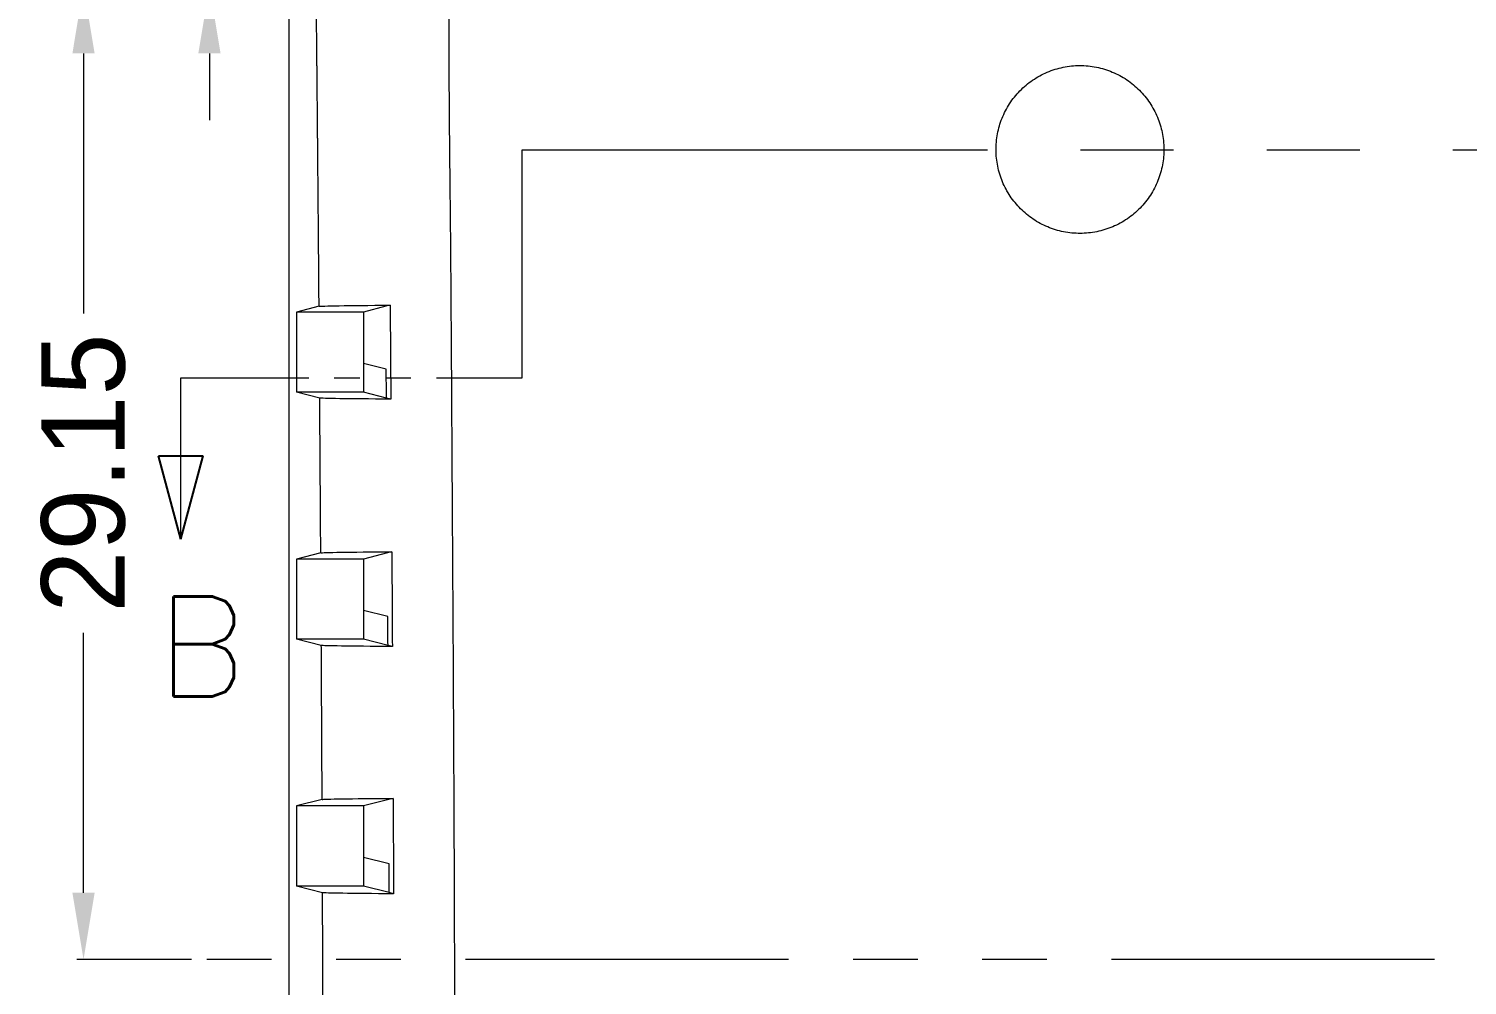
# Model space of a CAD drawing. Extents: x -222 to 335, y 201 to 414.
# Drawn here: x 251.49 to 294.59, y 308.93 to 337.59 of the extents above; entities that cross this region are included whole.
import ezdxf

# ---------------------------------------------------------------- set-up
doc = ezdxf.new("R2010")
doc.units = 0
doc.header["$MEASUREMENT"] = 0
doc.linetypes.add('PHANTOM', pattern=[2.5, 1.25, -0.25, 0.25, -0.25, 0.25, -0.25])
doc.layers.add('10', color=7, linetype='Continuous')
doc.layers.add('TOP', color=7, linetype='Continuous')
doc.styles.add('blockfont', font='simplex.shx', dxfattribs={"bigfont": 'bigfont'})
doc.dimstyles.get("Standard").update_dxf_attribs({"dimtxt": 0.18, "dimasz": 0.18, "dimexe": 0.18, "dimexo": 0.0625, "dimgap": 0.09, "dimtad": 0, "dimtih": 1, "dimtoh": 1, "dimdec": 4, "dimzin": 0, "dimdsep": 46, "dimtxsty": 'Standard', "dimcen": 0.09, "dimadec": 0, "dimazin": 0, "dimtfac": 1, "dimtdec": 4, "dimtofl": 0, "dimtmove": 0, "dimatfit": 3, "dimfxl": 0, "dimtolj": 1, "dimtzin": 0, "dimarcsym": 0})

# ---------------------------------------------------------------- blocks, each defined once
blk = doc.blocks.new('ASSORTED_DRAFT4')
at = {"color": 13}
for p, q in [((244.829, 319.129, 244.829), (244.159, 321.629)), ((244.159, 321.629), (245.499, 321.629)), ((244.829, 319.129, 244.829), (245.499, 321.629))]:
    blk.add_line(p, q, dxfattribs=at)
blk = doc.blocks.new('*D14')
at = {"color": 4, "linetype": 'Continuous', "lineweight": 9}
for p, q in [((267.789, 338.848), (252.927, 338.848)), ((253.127, 336.848), (253.127, 329.057)), ((253.127, 311.698), (253.127, 319.49)), ((256.358, 309.698), (252.927, 309.698))]:
    blk.add_line(p, q, dxfattribs=at)
for points in [[(252.794, 336.848), (253.46, 336.848), (253.127, 338.848)], [(252.794, 311.698), (253.46, 311.698), (253.127, 309.698)]]:
    blk.add_solid(points, dxfattribs=at)
at = {"layer": 'Defpoints', "color": 0, "linetype": 'Continuous', "lineweight": 9}
for p in [(253.127, 338.848), (267.989, 338.848), (256.558, 309.698)]:
    blk.add_point(p, dxfattribs=at)
at = {"color": 3, "linetype": 'Continuous', "lineweight": 9, "insert": (253.127, 324.273), "char_height": 2.5, "attachment_point": 5, "rotation": 90}
blk.add_mtext('\\A1;29.15', dxfattribs=at)
blk = doc.blocks.new('*D15')
at = {"color": 4, "linetype": 'Continuous', "lineweight": 9}
for p, q in [((256.9, 342.948), (256.9, 344.948)), ((267.789, 340.948), (256.7, 340.948)), ((267.789, 338.848), (256.7, 338.848)), ((256.9, 336.848), (256.9, 334.848))]:
    blk.add_line(p, q, dxfattribs=at)
for points in [[(256.567, 342.948), (257.234, 342.948), (256.9, 340.948)], [(256.567, 336.848), (257.234, 336.848), (256.9, 338.848)]]:
    blk.add_solid(points, dxfattribs=at)
at = {"layer": 'Defpoints', "color": 0, "linetype": 'Continuous', "lineweight": 9}
for p in [(256.9, 340.948), (267.989, 340.948), (267.989, 338.848)]:
    blk.add_point(p, dxfattribs=at)
at = {"color": 3, "linetype": 'Continuous', "lineweight": 9, "insert": (256.9, 348.273), "char_height": 2.5, "attachment_point": 5, "rotation": 90}
blk.add_mtext('\\A1;2.10', dxfattribs=at)

msp = doc.modelspace()

# ---------------------------------------------------------------- linework, layer by layer
at = {"layer": '10', "color": 7, "linetype": 'Continuous', "lineweight": 9}
for p, q in [((259.289, 263.433), (259.289, 352.337)), ((262.315, 329.303), (262.184, 329.27)), ((260.185, 329.27), (259.511, 329.098)), ((259.511, 329.098), (259.511, 326.698)), ((261.513, 329.098), (259.511, 329.098)), ((262.184, 329.27), (261.513, 329.098)), ((261.513, 329.098), (261.513, 327.559)), ((262.198, 327.384), (261.513, 327.559)), ((261.513, 327.559), (261.513, 326.698)), ((260.205, 326.521), (259.511, 326.698)), ((261.513, 326.698), (259.511, 326.698)), ((262.204, 326.522), (261.513, 326.698)), ((262.335, 326.489), (262.204, 326.522)), ((260.236, 321.883), (259.511, 321.698)), ((261.513, 321.698), (259.511, 321.698)), ((259.511, 321.698), (259.511, 319.298)), ((262.235, 321.883), (261.513, 321.698)), ((261.513, 321.698), (261.513, 320.159)), ((262.365, 321.916), (262.235, 321.883)), ((262.246, 319.972), (261.513, 320.159)), ((261.513, 320.159), (261.513, 319.298)), ((260.253, 319.109), (259.511, 319.298)), ((261.513, 319.298), (259.511, 319.298)), ((262.251, 319.11), (261.513, 319.298)), ((262.381, 319.077), (262.251, 319.11)), ((260.277, 314.494), (259.511, 314.298)), ((261.513, 314.298), (259.511, 314.298)), ((259.511, 314.298), (259.511, 311.898)), ((262.276, 314.493), (261.513, 314.298)), ((261.513, 314.298), (261.513, 312.759)), ((262.404, 314.526), (262.276, 314.493)), ((262.285, 312.562), (261.513, 312.759)), ((261.513, 312.759), (261.513, 311.898)), ((260.289, 311.7), (259.511, 311.898)), ((261.513, 311.898), (259.511, 311.898)), ((262.288, 311.701), (261.513, 311.898)), ((262.417, 311.668), (262.288, 311.701))]:
    msp.add_line(p, q, dxfattribs=at)
at = {"layer": '10', "color": 1, "linetype": 'PHANTOM', "lineweight": 9, "ltscale": 11.153909}
msp.add_line((266.272, 333.959), (332.536, 333.959), dxfattribs=at)
at = {"layer": '10', "color": 1, "linetype": 'Continuous', "lineweight": 9}
for p, q in [((266.272, 327.129), (266.272, 333.959)), ((256.047, 322.291), (256.047, 327.129))]:
    msp.add_line(p, q, dxfattribs=at)
at = {"layer": '10', "color": 1, "linetype": 'PHANTOM', "lineweight": 9, "ltscale": 3.063217}
msp.add_line((256.047, 327.129), (266.272, 327.129), dxfattribs=at)
at = {"layer": '10', "color": 1, "linetype": 'PHANTOM', "lineweight": 9, "ltscale": 7.743802}
msp.add_line((332.329, 309.698), (256.558, 309.698), dxfattribs=at)
at = {"layer": '10', "color": 7, "linetype": 'Continuous', "lineweight": 9}
for points, degree, knots in [([(265.041, 266.788), (265.036, 267.16), (265.021, 268.208), (264.949, 270.244), (264.878, 273.193), (264.772, 277.067), (264.652, 281.864), (264.519, 287.585), (264.39, 294.224), (264.262, 303.293), (264.245, 313.613), (264.177, 323.985), (264.133, 331.767), (264.065, 337.01), (264.104, 339.662), (264.118, 340.579)], 3, [0, 0, 0, 0, 0.015134, 0.042573, 0.082375, 0.134523, 0.199001, 0.275803, 0.364929, 0.466248, 0.641263, 0.782204, 0.889023, 0.96164, 1, 1, 1, 1]), ([(260.185, 329.27), (260.175, 330.62), (260.164, 331.955), (260.152, 333.33), (260.141, 334.525), (260.13, 335.841), (260.118, 336.978), (260.106, 338.215), (260.094, 339.307)], 2, [0, 0, 0, 0.25, 0.25, 0.5, 0.5, 0.75, 0.75, 1, 1, 1]), ([(280.47, 333.948), (280.472, 333.785), (280.489, 333.624), (280.537, 333.387), (280.557, 333.308), (280.605, 333.153), (280.633, 333.076), (280.727, 332.85), (280.804, 332.708), (280.939, 332.505), (280.987, 332.44), (281.092, 332.313), (281.147, 332.251), (281.32, 332.078), (281.446, 331.974), (281.651, 331.836), (281.722, 331.793), (281.869, 331.715), (281.943, 331.679), (282.172, 331.584), (282.33, 331.536), (282.576, 331.487), (282.659, 331.475), (282.825, 331.459), (282.991, 331.451), (283.157, 331.459), (283.324, 331.476), (283.407, 331.489), (283.654, 331.54), (283.813, 331.589), (284.043, 331.687), (284.119, 331.723), (284.266, 331.804), (284.337, 331.848), (284.542, 331.988), (284.669, 332.095), (284.843, 332.274), (284.899, 332.336), (285.001, 332.465), (285.097, 332.598), (285.18, 332.74), (285.256, 332.886), (285.29, 332.962), (285.381, 333.19), (285.426, 333.346), (285.486, 333.666), (285.501, 333.831), (285.498, 334.154), (285.481, 334.315), (285.432, 334.554), (285.412, 334.633), (285.364, 334.788), (285.336, 334.865), (285.243, 335.088), (285.167, 335.231), (284.984, 335.504), (284.881, 335.63), (284.709, 335.803), (284.649, 335.858), (284.522, 335.962), (284.455, 336.012), (284.25, 336.15), (284.105, 336.228), (283.877, 336.323), (283.799, 336.351), (283.639, 336.4), (283.558, 336.42), (283.313, 336.469), (283.148, 336.485), (282.897, 336.485), (282.813, 336.481), (282.646, 336.464), (282.481, 336.438), (282.32, 336.397), (282.161, 336.348), (282.082, 336.319), (281.849, 336.22), (281.704, 336.141), (281.498, 336), (281.432, 335.95), (281.304, 335.843), (281.243, 335.786), (281.07, 335.608), (280.967, 335.48), (280.832, 335.273), (280.79, 335.201), (280.715, 335.055), (280.681, 334.981), (280.59, 334.754), (280.544, 334.597), (280.483, 334.275), (280.469, 334.112), (280.47, 333.948)], 3, [0, 0, 0, 0, 0.03125, 0.03125, 0.046875, 0.046875, 0.0625, 0.0625, 0.09375, 0.09375, 0.109375, 0.109375, 0.125, 0.125, 0.15625, 0.15625, 0.171875, 0.171875, 0.1875, 0.1875, 0.21875, 0.21875, 0.234375, 0.234375, 0.25, 0.265625, 0.265625, 0.28125, 0.28125, 0.3125, 0.3125, 0.328125, 0.328125, 0.34375, 0.34375, 0.375, 0.375, 0.390625, 0.390625, 0.40625, 0.421875, 0.421875, 0.4375, 0.4375, 0.46875, 0.46875, 0.5, 0.5, 0.53125, 0.53125, 0.546875, 0.546875, 0.5625, 0.5625, 0.59375, 0.59375, 0.625, 0.625, 0.640625, 0.640625, 0.65625, 0.65625, 0.6875, 0.6875, 0.703125, 0.703125, 0.71875, 0.71875, 0.75, 0.75, 0.765625, 0.765625, 0.78125, 0.796875, 0.796875, 0.8125, 0.8125, 0.84375, 0.84375, 0.859375, 0.859375, 0.875, 0.875, 0.90625, 0.90625, 0.921875, 0.921875, 0.9375, 0.9375, 0.96875, 0.96875, 1, 1, 1, 1]), ([(262.288, 311.701), (262.288, 311.778), (262.287, 312.011), (262.286, 312.298), (262.285, 312.508), (262.285, 312.562)], 3, [0, 0, 0, 0, 0.270311, 0.810915, 1, 1, 1, 1])]:
    msp.add_open_spline(points, degree=degree, knots=knots, dxfattribs=at)
for points, degree in [([(260.185, 329.27), (260.237, 329.283), (261.038, 329.296), (262.315, 329.303)], 3), ([(262.315, 329.303), (262.322, 328.367), (262.329, 327.428), (262.335, 326.489)], 3), ([(262.204, 326.522), (262.202, 326.809), (262.2, 327.097), (262.198, 327.384)], 3), ([(260.236, 321.883), (260.222, 324.223), (260.205, 326.521)], 2), ([(262.335, 326.489), (261.059, 326.496), (260.257, 326.508), (260.205, 326.521)], 3), ([(260.236, 321.883), (260.288, 321.896), (261.093, 321.909), (262.365, 321.916)], 3), ([(262.365, 321.916), (262.371, 320.971), (262.376, 320.024), (262.381, 319.077)], 3), ([(262.251, 319.11), (262.25, 319.397), (262.248, 319.685), (262.246, 319.972)], 3), ([(260.277, 314.494), (260.266, 316.82), (260.253, 319.109)], 2), ([(262.381, 319.077), (261.11, 319.084), (260.304, 319.096), (260.253, 319.109)], 3), ([(260.277, 314.494), (260.328, 314.507), (261.137, 314.519), (262.404, 314.526)], 3), ([(262.404, 314.526), (262.409, 313.574), (262.413, 312.621), (262.417, 311.668)], 3), ([(260.307, 307.101), (260.299, 309.402), (260.289, 311.7)], 2), ([(262.417, 311.668), (261.149, 311.675), (260.34, 311.687), (260.289, 311.7)], 3)]:
    msp.add_open_spline(points, degree=degree, dxfattribs=at)

# ---------------------------------------------------------------- block references
at = {"layer": 'TOP', "color": 1, "linetype": 'Continuous', "lineweight": 9}
msp.add_blockref('ASSORTED_DRAFT4', (11.218, 3.162), dxfattribs=at)

# ---------------------------------------------------------------- texts
at = {"layer": 'TOP', "color": 1, "linetype": 'Continuous', "lineweight": 9, "insert": (255.313, 317.579), "char_height": 3, "attachment_point": 7, "line_spacing_factor": 0.903614, "style": 'blockfont'}
msp.add_mtext('\\W01.000;B', dxfattribs=at)

# ---------------------------------------------------------------- dimensions: what is measured, and where the dimension line sits
at = {"color": 7, "linetype": 'Continuous', "lineweight": 9}
for base, p1, p2, picture, middle in [((256.9, 340.948), (267.989, 338.848), (267.989, 340.948), '*D15', (256.9, 348.273)), ((253.127, 338.848), (256.558, 309.698), (267.989, 338.848), '*D14', (253.127, 324.273))]:
    dim = msp.add_linear_dim(base=base, p1=p1, p2=p2, angle=90, dimstyle='Standard', override={"dimtxt": 2.5, "dimasz": 2, "dimexe": 0.2, "dimexo": 0.2, "dimgap": 0.2, "dimtih": 0, "dimtoh": 0, "dimdec": 2, "dimdsep": 0, "dimcen": 0, "dimclrd": 4, "dimclre": 4, "dimclrt": 3, "dimadec": 1, "dimtdec": 2, "dimlwd": 9, "dimlwe": 9}, dxfattribs=at)
    dim.commit()
    dim.dimension.update_dxf_attribs({"geometry": picture, "text_midpoint": middle})

doc.saveas('drawing.dxf')
